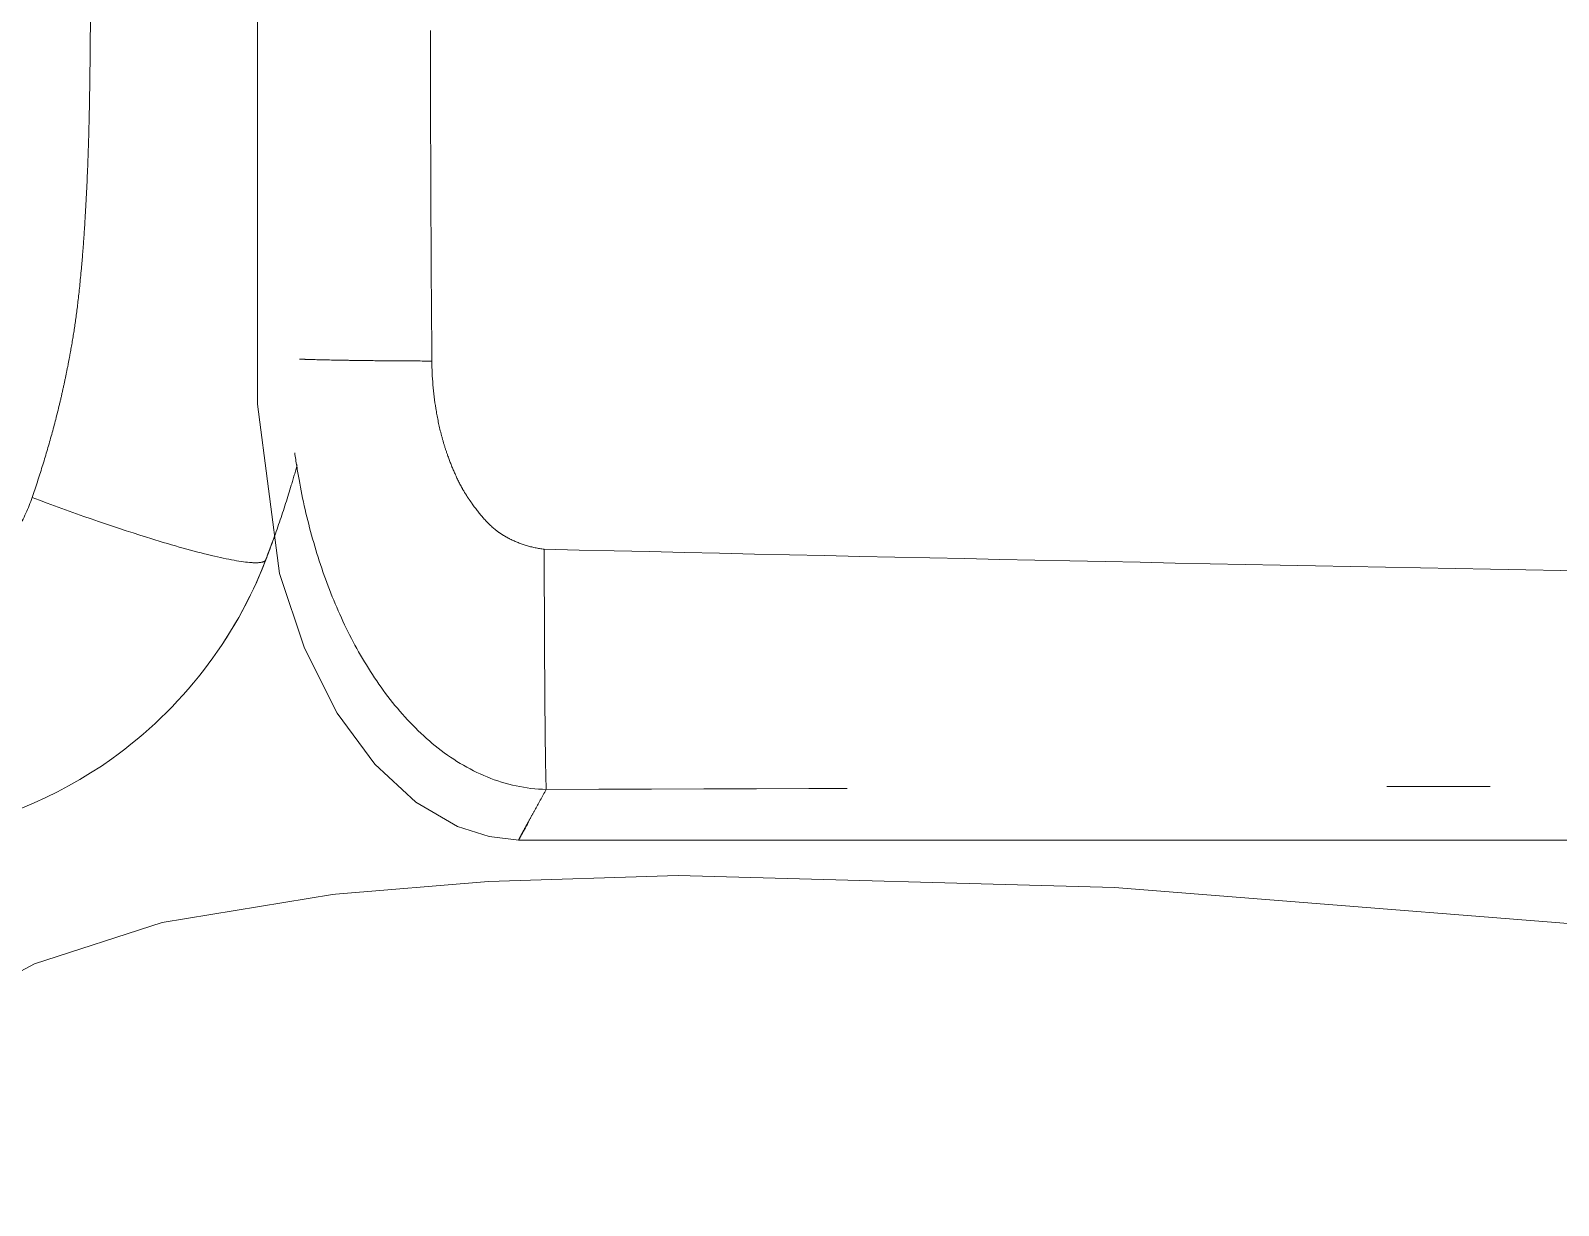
# Model space of a CAD drawing. Header units: millimetres. Extents: x 1680 to 166026, y 35966 to 91121.
# Drawn here: x 69956.6 to 70202, y 56640.9 to 56829.6 of the extents above; entities that cross this region are included whole.
import ezdxf

# ---------------------------------------------------------------- set-up
doc = ezdxf.new("R2010")
doc.units = ezdxf.units.MM
doc.linetypes.add('IMPORT-ACAD_ISO03W100', pattern=[762, 304.8, -457.2])
doc.layers.add('A-GENM', color=13, linetype='Continuous', lineweight=18)
doc.layers.add('G-IMPT', color=8, linetype='Continuous', lineweight=18)

# ---------------------------------------------------------------- blocks, each defined once
blk = doc.blocks.new('Furniture_Sofas-Armchairs_Fritz-Hansen_Alphabet-SofaT-Series-PL300-3 - Default-332488-mebel yerləşmə planı')
at = {"layer": 'A-GENM', "color": 253, "linetype": 'IMPORT-ACAD_ISO03W100'}
for points, knots in [([(-1273.87, -109.97), (-1273.17, -79.94), (-1271.85, -19.88), (-1270.08, 70.22), (-1268.75, 160.33), (-1267.92, 250.46), (-1267.93, 340.59), (-1268.77, 430.71), (-1270.54, 550.87), (-1272.39, 640.96), (-1273.87, 701.01)], [0, 0, 0, 0, 0.111111, 0.222222, 0.333333, 0.444444, 0.555556, 0.666667, 0.777778, 1, 1, 1, 1]), ([(-1235.29, 700.69), (-1235.39, 670.68), (-1235.59, 610.67), (-1235.92, 490.62), (-1236.18, 340.55), (-1236.08, 175.46), (-1235.73, 25.4), (-1235.45, -64.63), (-1235.29, -109.64)], [0, 0, 0, 0, 0.1111111, 0.2222222, 0.4444444, 0.6666667, 0.8333333, 1, 1, 1, 1]), ([(-1304.1, -128.02), (-1301.53, -128.01), (-1297.73, -127.69), (-1293.3, -126.79), (-1290.8, -126.11), (-1288.67, -125.41), (-1286.28, -124.47), (-1284.1, -123.42), (-1282.76, -122.63), (-1282.17, -122.24), (-1281.78, -121.97), (-1280.69, -121.22), (-1278.93, -119.88), (-1277.39, -118.34), (-1276.62, -117.32), (-1276.37, -116.94), (-1275.99, -116.36), (-1275.26, -115.06), (-1274.4, -112.89), (-1274, -110.97), (-1273.87, -109.97)], [0, 0, 0, 0, 0.2, 0.3, 0.35, 0.4, 0.475, 0.55, 0.5875, 0.596875, 0.60625, 0.625, 0.7, 0.775, 0.79375, 0.803125, 0.8125, 0.85, 0.925, 0.9999999, 0.9999999, 0.9999999, 0.9999999]), ([(-1289.36, -150.05), (-1287.93, -149.85), (-1283.27, -149.11), (-1275.47, -147.33), (-1266.17, -144.19), (-1257.28, -139.99), (-1249.08, -134.57), (-1241.97, -127.75), (-1236.77, -119.31), (-1235.35, -112.95), (-1235.29, -109.64)], [0.172801, 0.172801, 0.172801, 0.172801, 0.2222222, 0.3333333, 0.4444444, 0.5555556, 0.6666667, 0.7777778, 0.8888889, 0.9999998, 0.9999998, 0.9999998, 0.9999998]), ([(-1273.87, -109.97), (-1266.41, -109.96), (-1255.33, -109.92), (-1244.04, -109.82), (-1237.98, -109.74), (-1235.82, -109.67), (-1235.29, -109.64)], [0, 0, 0, 0, 0.4, 0.6, 0.8, 1, 1, 1, 1]), ([(-1235.29, -109.64), (-1234.11, -110.3), (-1232.41, -111.24), (-1230.47, -112.31), (-1229.64, -112.76), (-1229.26, -112.97)], [0, 0, 0, 0, 0.125, 0.1875, 0.25, 0.25, 0.25, 0.25]), ([(-1229.18, -113.01), (-1228.84, -113.2), (-1228.19, -113.55), (-1227.48, -113.92), (-1227.11, -114.1), (-1227.13, -114.08), (-1227.2, -114.04)], [0.2543922, 0.2543922, 0.2543922, 0.2543922, 0.3125, 0.375, 0.4375, 0.5, 0.5, 0.5, 0.5]), ([(-1304.1, -128.02), (-1304.11, -129.71), (-1304.12, -132.93), (-1304.16, -137.31), (-1304.21, -140.94), (-1304.27, -144.85), (-1304.35, -147.86), (-1304.4, -148.97), (-1304.42, -149.29)], [0, 0, 0, 0, 0.1111111, 0.2222222, 0.3333333, 0.4444444, 0.6666667, 0.7777778, 0.7777778, 0.7777778, 0.7777778]), ([(-1287.42, -149.66), (-1286.34, -149.96), (-1283.31, -150.83), (-1278.26, -152.46), (-1274.23, -153.92), (-1272.2, -154.69)], [0.90857483, 0.90857483, 0.90857483, 0.90857483, 0.92857143, 0.96428571, 1, 1, 1, 1]), ([(-1272.18, -154.7), (-1271.97, -154.78), (-1271.68, -155.31), (-1271.68, -157.81), (-1272.73, -163.43), (-1276.08, -175.22), (-1279.77, -185.84), (-1282.19, -192.23)], [0.0037978, 0.0037978, 0.0037978, 0.0037978, 0.1111111, 0.2222222, 0.4444444, 0.6666667, 1, 1, 1, 1]), ([(-1227.99, -209.58), (-1229.61, -198.75), (-1239.15, -175.3), (-1259.42, -159.56), (-1272.2, -154.69)], [0, 0, 0, 0, 0.444444, 1, 1, 1, 1]), ([(-1282.19, -192.23), (-1283.85, -191.66), (-1287.16, -190.58), (-1292.02, -189.15), (-1296.02, -188.11), (-1299.17, -187.37), (-1301.53, -186.86), (-1303.76, -186.41), (-1306.46, -185.91), (-1309.63, -185.38), (-1313.77, -184.84), (-1318.17, -184.38), (-1322.52, -184.02), (-1327.22, -183.69), (-1333.73, -183.35), (-1340.83, -183.12), (-1346.73, -183), (-1351.18, -182.94), (-1355.81, -182.89), (-1362.38, -182.86), (-1371.02, -182.85), (-1379.64, -182.87), (-1386.21, -182.92), (-1390.83, -182.99), (-1395.28, -183.09), (-1401.18, -183.27), (-1408.31, -183.6), (-1416.14, -184.13), (-1423.04, -184.76), (-1428.36, -185.37), (-1432.49, -185.94), (-1435.64, -186.46), (-1438.3, -186.96), (-1440.51, -187.39), (-1442.85, -187.88), (-1445.95, -188.59), (-1449.9, -189.58), (-1454.71, -190.94), (-1457.97, -191.95), (-1459.61, -192.49)], [0, 0, 0, 0, 0.035714, 0.071429, 0.107143, 0.125, 0.142857, 0.160714, 0.178571, 0.214286, 0.25, 0.285714, 0.303571, 0.321429, 0.357143, 0.392857, 0.410714, 0.428571, 0.446429, 0.464286, 0.5, 0.535714, 0.553571, 0.571429, 0.589286, 0.607143, 0.642857, 0.678571, 0.714286, 0.75, 0.785714, 0.821429, 0.839286, 0.857143, 0.875, 0.892857, 0.928571, 0.964286, 1, 1, 1, 1]), ([(-1261.56, -215.81), (-1261.85, -213.97), (-1262.78, -210.44), (-1265.28, -205.49), (-1267.97, -201.78), (-1270.53, -199.17), (-1272.6, -197.39), (-1274.83, -195.82), (-1277.98, -193.97), (-1280.46, -192.84), (-1282.19, -192.23)], [0, 0, 0, 0, 0.166667, 0.333333, 0.5, 0.583333, 0.666667, 0.75, 0.833333, 1, 1, 1, 1])]:
    blk.add_open_spline(points, degree=3, knots=knots, dxfattribs=at)
for points in [[(-1235.75, 25.4), (-1235.75, 30.93), (-1235.75, 36.46), (-1235.75, 41.99)], [(-1227.18, -114.05), (-1227.02, -114.15), (-1228.33, -113.43), (-1230.04, -112.49)], [(-1357.18, -128.25), (-1339.48, -128.23), (-1321.78, -128.15), (-1304.1, -128.02)], [(-1272.2, -154.69), (-1273.17, -154.32), (-1274.13, -153.96), (-1275.09, -153.62)], [(-1272.2, -154.69), (-1272.19, -154.69), (-1272.18, -154.7), (-1272.18, -154.7)], [(-1257.71, -162.3), (-1262.22, -159.2), (-1267.09, -156.64), (-1272.2, -154.69)]]:
    blk.add_open_spline(points, degree=3, dxfattribs=at)
at = {"layer": 'G-IMPT'}
for p, q in [((-1276.05, -153.27), (-1272.18, -154.7)), ((-1272.18, -154.7), (-1275.11, -153.61)), ((-1297.15, -156.03), (-1443.8, -156.03)), ((-1272.18, -154.7), (-1270.4, -155.4)), ((-1270.41, -155.4), (-1272.18, -154.7))]:
    blk.add_line(p, q, dxfattribs=at)
at = {"layer": 'G-IMPT', "flags": 128}
for points in [[(-1227.14, -114.08), (-1227.14, 190.72), (-1227.14, 495.52), (-1227.14, 705.13)], [(-1218.48, -143.49), (-1220.48, -118.93), (-1221.47, -88.46), (-1219.51, -18.34), (-1211.6, 81.51), (-1195.3, 238.94), (-1179.95, 319.88), (-1174.56, 339.67)], [(-1297.15, -156.02), (-1269.97, -152.49), (-1257.96, -148.49), (-1247.55, -143.25), (-1239.32, -137.2), (-1233.22, -130.59), (-1229.35, -123.88), (-1227.74, -118.83), (-1227.16, -114.07)], [(-1105.29, -210.2), (-1118.03, -213.41), (-1122.81, -215.14), (-1130.03, -217.22), (-1135.66, -218.26), (-1141.15, -218.79), (-1146.86, -218.91), (-1153.21, -218.63), (-1185.69, -213.67), (-1193.09, -209.94), (-1198.73, -205.23), (-1203.26, -199.42), (-1207.29, -191.88), (-1213.92, -171.35), (-1218.43, -143.98), (-1218.48, -143.49)]]:
    blk.add_lwpolyline(points, dxfattribs=at)

msp = doc.modelspace()

# ---------------------------------------------------------------- block references
at = {"layer": 'A-GENM', "color": 253, "linetype": 'IMPORT-ACAD_ISO03W100', "rotation": 270.0000000000002}
msp.add_blockref('Furniture_Sofas-Armchairs_Fritz-Hansen_Alphabet-SofaT-Series-PL300-3 - Default-332488-mebel yerləşmə planı', (70149.09, 55472.4), dxfattribs=at)

doc.saveas('drawing.dxf')
